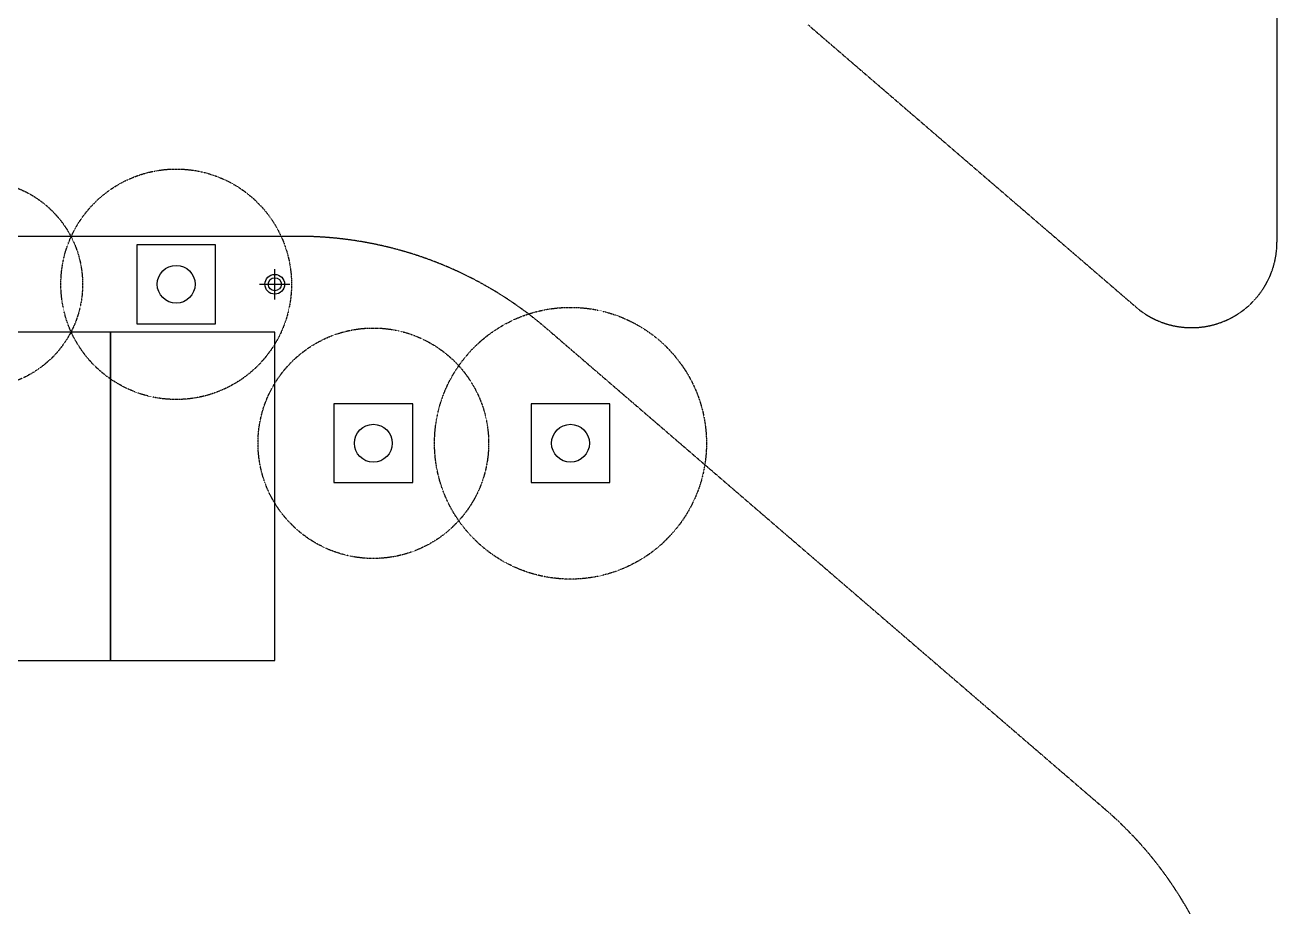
# Model space of a CAD drawing. Header units: millimetres. Extents: x -203861 to 22103, y -44552 to 100121.
# Drawn here: x -110300 to -91250, y -12260 to 1167 of the extents above; entities that cross this region are included whole.
import ezdxf

# ---------------------------------------------------------------- set-up
doc = ezdxf.new("R2010")
doc.units = ezdxf.units.MM
doc.linetypes.add('s2097a$0$DASHED', pattern=[0.75, 0.5, -0.25])
doc.linetypes.add('s2097a$0$HIDDEN', pattern=[0.375, 0.25, -0.125])
doc.layers.add('s2097a$0$EVA', color=7, linetype='s2097a$0$HIDDEN')
doc.layers.add('s2097a$0$XX00', color=8, linetype='Continuous')

# ---------------------------------------------------------------- blocks, each defined once
blk = doc.blocks.new('s2097a')
at = {"layer": 's2097a$0$EVA', "color": 8, "ltscale": 10}
for p, q in [((-91249.9, 3194.6), (-91249.9, -2139.7)), ((-93398.2, -3124.8), (-98382.1, 1167.2)), ((-106147.5, -2049.9), (-131699.9, -2049.9)), ((-93865.1, -10773), (-102362.7, -3455))]:
    blk.add_line(p, q, dxfattribs=at)
for centre, radius, start, end in [((-106147.5, -7849.9), 5800, 49.26548, 90), ((-92549.9, -2139.7), 1300, 229.26548, 0), ((-97649.9, -15167.9), 5800, 270, 49.26548)]:
    blk.add_arc(centre, radius, start, end, dxfattribs=at)
at = {"layer": 's2097a$0$XX00', "color": 8, "linetype": 'Continuous'}
for p, q in [((-106499.9, -3009.9), (-106499.9, -2548.8)), ((-106730.5, -2779.4), (-106269.3, -2779.4))]:
    blk.add_line(p, q, dxfattribs=at)
for points in [[(-108599.9, -3379.4), (-107399.9, -3379.4), (-107399.9, -2179.4), (-108599.9, -2179.4)], [(-105599.9, -5799.9), (-104399.9, -5799.9), (-104399.9, -4599.9), (-105599.9, -4599.9)], [(-102599.9, -5799.9), (-101399.9, -5799.9), (-101399.9, -4599.9), (-102599.9, -4599.9)]]:
    blk.add_lwpolyline(points, close=True, dxfattribs=at)
at = {"layer": 's2097a$0$XX00', "color": 8}
for points in [[(-108999.9, -8508.9), (-108999.9, -3508.9), (-111499.9, -3508.9), (-111499.9, -8508.9)], [(-106499.9, -8508.9), (-106499.9, -3508.9), (-108999.9, -3508.9), (-108999.9, -8508.9)]]:
    blk.add_lwpolyline(points, close=True, dxfattribs=at)
at = {"layer": 's2097a$0$XX00', "color": 8, "linetype": 's2097a$0$DASHED', "ltscale": 0.08}
for centre, radius in [((-107999.9, -2779.4), 1754.5), ((-110999.9, -2779.4), 1575.8), ((-101999.9, -5199.9), 2068.9), ((-104999.9, -5199.9), 1754.5)]:
    blk.add_circle(centre, radius, dxfattribs=at)
at = {"layer": 's2097a$0$XX00', "color": 8, "linetype": 'Continuous'}
for centre, radius in [((-107999.9, -2779.4), 288.1), ((-106499.9, -2779.4), 150), ((-106499.9, -2779.4), 100), ((-104999.9, -5199.9), 288.1), ((-101999.9, -5199.9), 288.1)]:
    blk.add_circle(centre, radius, dxfattribs=at)

msp = doc.modelspace()

# ---------------------------------------------------------------- block references
msp.add_blockref('s2097a', (0, 0))

doc.saveas('drawing.dxf')
